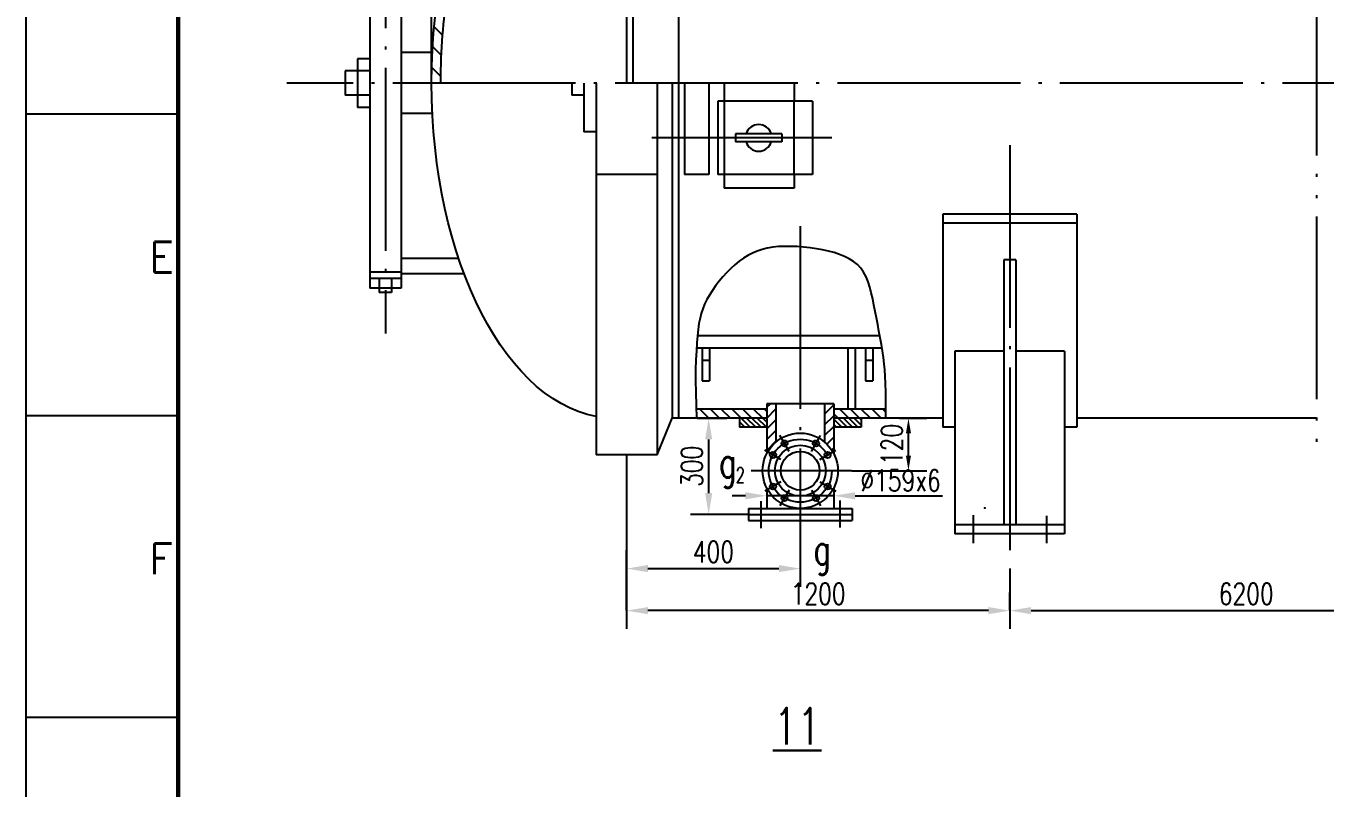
# Model space of a CAD drawing. Extents: x 3651 to 4491, y 6105 to 6699.
# Drawn here: x 3651.4 to 3864.6, y 6390.3 to 6515.4 of the extents above; entities that cross this region are included whole.
import ezdxf
from ezdxf.enums import TextEntityAlignment as Align

# ---------------------------------------------------------------- set-up
doc = ezdxf.new("R2010")
doc.units = 0
doc.header["$MEASUREMENT"] = 0
doc.header["$PDMODE"] = 66
doc.linetypes.add('DASHDOT-M', pattern=[36.5, 30, -3, 0.5, -3])
doc.linetypes.add('DIVIDE-M', pattern=[40, 30, -3, 0.5, -3, 0.5, -3])
doc.layers.get('0').update_dxf_attribs({"linetype": 'CONTINUOUS'})
doc.layers.get('DEFPOINTS').update_dxf_attribs({"linetype": 'CONTINUOUS'})
for name, color, linetype in [('CEN', 1, 'DASHDOT-M'), ('DIM', 5, 'CONTINUOUS'), ('DIV', 6, 'DIVIDE-M'), ('TK', 5, 'CONTINUOUS')]:
    doc.layers.add(name, color=color, linetype=linetype)
doc.styles.add('HZTXT', font='txt', dxfattribs={"width": 0.75, "bigfont": 'HZTXT'})
doc.dimstyles.get("Standard").update_dxf_attribs({"dimtxt": 3.5, "dimasz": 3.5, "dimexe": 3, "dimexo": 0.063, "dimgap": 1, "dimtad": 1, "dimdec": 3, "dimzin": 0, "dimtxsty": 'HZTXT', "dimblk1": 'DOT', "dimblk2": 'DOT', "dimcen": 0.09, "dimclrd": 5, "dimclre": 5, "dimclrt": 1, "dimazin": 3, "dimtfac": 0.857143, "dimtdec": 3, "dimtix": 1, "dimtmove": 0, "dimatfit": 3, "dimtolj": 1, "dimtzin": 0})

# ---------------------------------------------------------------- blocks, each defined once
blk = doc.blocks.new('*D80')
at = {"color": 5, "linetype": 'BYBLOCK'}
for p, q in [((3717.95, 6506.1), (3717.95, 6614.38)), ((3749.95, 6583.1), (3749.95, 6614.38)), ((3721.45, 6611.38), (3746.45, 6611.38))]:
    blk.add_line(p, q, dxfattribs=at)
for points in [[(3721.45, 6611.96), (3721.45, 6610.79), (3717.95, 6611.38)], [(3746.45, 6611.96), (3746.45, 6610.79), (3749.95, 6611.38)]]:
    blk.add_solid(points, dxfattribs=at)
at = {"layer": 'DEFPOINTS', "color": 0, "linetype": 'BYBLOCK'}
for p in [(3749.95, 6611.38), (3749.95, 6583.03), (3717.95, 6506.04)]:
    blk.add_point(p, dxfattribs=at)
at = {"color": 1, "linetype": 'BYBLOCK', "insert": (3733.95, 6614.13), "char_height": 3.5, "attachment_point": 5, "style": 'HZTXT'}
blk.add_mtext('\\A1;364', dxfattribs=at)
blk = doc.blocks.new('_DOT')
at = {"color": 0, "linetype": 'BYBLOCK'}
blk.add_line((-0.5, 0), (-1, 0), dxfattribs=at)
at = {"color": 0, "linetype": 'BYBLOCK', "const_width": 0.5}
blk.add_lwpolyline([(-0.25, 0, 1), (0.25, 0, 1)], format="xyb", close=True, dxfattribs=at)
blk = doc.blocks.new('*D31')
at = {"color": 5, "linetype": 'BYBLOCK'}
for p, q in [((3734.62, 6017.19), (3734.62, 6007.45)), ((3812.25, 6010.52), (3812.25, 6013.45)), ((3738.12, 6010.45), (3808.75, 6010.45))]:
    blk.add_line(p, q, dxfattribs=at)
for points in [[(3738.12, 6011.04), (3738.12, 6009.87), (3734.62, 6010.45)], [(3808.75, 6011.04), (3808.75, 6009.87), (3812.25, 6010.45)]]:
    blk.add_solid(points, dxfattribs=at)
at = {"layer": 'DEFPOINTS', "color": 0, "linetype": 'BYBLOCK'}
for p in [(3734.62, 6017.25), (3812.25, 6010.45), (3812.25, 6010.45)]:
    blk.add_point(p, dxfattribs=at)
at = {"color": 1, "linetype": 'BYBLOCK', "insert": (3773.43, 6013.2), "char_height": 3.5, "attachment_point": 5, "style": 'HZTXT'}
blk.add_mtext('\\A1;6200', dxfattribs=at)
blk = doc.blocks.new('*D32')
at = {"color": 5, "linetype": 'BYBLOCK'}
for p, q in [((3700.23, 6022.09), (3700.23, 6014.35)), ((3671.72, 6010.52), (3671.72, 6020.35)), ((3675.22, 6017.35), (3696.73, 6017.35))]:
    blk.add_line(p, q, dxfattribs=at)
for points in [[(3675.22, 6017.94), (3675.22, 6016.77), (3671.72, 6017.35)], [(3696.73, 6017.94), (3696.73, 6016.77), (3700.23, 6017.35)]]:
    blk.add_solid(points, dxfattribs=at)
at = {"layer": 'DEFPOINTS', "color": 0, "linetype": 'BYBLOCK'}
for p in [(3700.23, 6022.15), (3700.23, 6017.35), (3671.72, 6010.45)]:
    blk.add_point(p, dxfattribs=at)
at = {"color": 1, "linetype": 'BYBLOCK', "insert": (3685.97, 6020.1), "char_height": 3.5, "attachment_point": 5, "style": 'HZTXT'}
blk.add_mtext('\\A1;400', dxfattribs=at)
blk = doc.blocks.new('*D33')
at = {"color": 5, "linetype": 'BYBLOCK'}
for p, q in [((3671.72, 6035.97), (3671.72, 6007.45)), ((3734.62, 6010.52), (3734.62, 6013.45)), ((3731.12, 6010.45), (3675.22, 6010.45))]:
    blk.add_line(p, q, dxfattribs=at)
for points in [[(3675.22, 6011.04), (3675.22, 6009.87), (3671.72, 6010.45)], [(3731.12, 6011.04), (3731.12, 6009.87), (3734.62, 6010.45)]]:
    blk.add_solid(points, dxfattribs=at)
at = {"layer": 'DEFPOINTS', "color": 0, "linetype": 'BYBLOCK'}
for p in [(3671.72, 6036.03), (3671.72, 6010.45), (3734.62, 6010.45)]:
    blk.add_point(p, dxfattribs=at)
at = {"color": 1, "linetype": 'BYBLOCK', "insert": (3703.17, 6013.2), "char_height": 3.5, "attachment_point": 5, "style": 'HZTXT'}
blk.add_mtext('\\A1;1200', dxfattribs=at)
blk = doc.blocks.new('*D34')
at = {"color": 5, "linetype": 'BYBLOCK'}
for p, q in [((3716.52, 6042.03), (3720.98, 6042.03)), ((3717.98, 6035.91), (3717.98, 6039.53)), ((3708.7, 6033.41), (3720.98, 6033.41))]:
    blk.add_line(p, q, dxfattribs=at)
for points in [[(3717.57, 6039.53), (3718.4, 6039.53), (3717.98, 6042.03)], [(3717.57, 6035.91), (3718.4, 6035.91), (3717.98, 6033.41)]]:
    blk.add_solid(points, dxfattribs=at)
at = {"layer": 'DEFPOINTS', "color": 0, "linetype": 'BYBLOCK'}
for p in [(3716.46, 6042.03), (3717.98, 6042.03), (3708.64, 6033.41)]:
    blk.add_point(p, dxfattribs=at)
at = {"color": 1, "linetype": 'BYBLOCK', "insert": (3715.23, 6037.72), "char_height": 3.5, "attachment_point": 5, "rotation": 90, "style": 'HZTXT'}
blk.add_mtext('\\A1;120', dxfattribs=at)
blk = doc.blocks.new('*D64')
at = {"color": 5, "linetype": 'BYBLOCK'}
for p, q in [((3761.51, 6451.04), (3766.42, 6451.04)), ((3763.42, 6447.54), (3763.42, 6438.74)), ((3769.89, 6435.24), (3760.42, 6435.24))]:
    blk.add_line(p, q, dxfattribs=at)
for points in [[(3762.84, 6447.54), (3764.01, 6447.54), (3763.42, 6451.04)], [(3762.84, 6438.74), (3764.01, 6438.74), (3763.42, 6435.24)]]:
    blk.add_solid(points, dxfattribs=at)
at = {"layer": 'DEFPOINTS', "color": 0, "linetype": 'BYBLOCK'}
for p in [(3761.44, 6451.04), (3763.42, 6435.24), (3769.96, 6435.24)]:
    blk.add_point(p, dxfattribs=at)
at = {"color": 1, "linetype": 'BYBLOCK', "insert": (3760.67, 6443.14), "char_height": 3.5, "attachment_point": 5, "rotation": 90, "style": 'HZTXT'}
blk.add_mtext('\\A1;300', dxfattribs=at)

msp = doc.modelspace()

# ---------------------------------------------------------------- hatches: boundary and pattern name
at = {"layer": 'DIM'}
h = msp.add_hatch(dxfattribs=at)
h.set_pattern_fill('ANSI31', color=256, scale=20, angle=90, style=0)
h.set_pattern_definition([(135, (-358.0792, -4.2889), (-1.76776695, -1.76776695), [])])
edge = h.paths.add_edge_path()
edge.add_spline(control_points=[(3719.4528, 6506.0366), (3719.4528, 6506.1391), (3719.453, 6506.2415), (3719.4688, 6511.3461), (3719.8647, 6516.3437), (3721.3847, 6525.9386), (3722.5086, 6530.5348), (3725.3884, 6538.963), (3727.1442, 6542.7939), (3730.7645, 6548.7842), (3732.5496, 6551.1212), (3736.3181, 6554.9667), (3738.3001, 6556.4745), (3742.338, 6558.616), (3744.3918, 6559.2518), (3746.9485, 6559.5112), (3747.4507, 6559.5366), (3747.9528, 6559.5366)], knot_values=[4.71238897, 4.71238897, 4.71238897, 4.71238897, 4.71806068, 4.71806068, 4.99503228, 4.99503228, 5.27200388, 5.27200388, 5.54897548, 5.54897548, 5.77528358, 5.77528358, 6.00159168, 6.00159168, 6.22789978, 6.22789978, 6.28318531, 6.28318531, 6.28318531, 6.28318531], degree=3, periodic=0)
edge.add_line((3747.9528, 6559.5366), (3749.9528, 6559.5366))
edge.add_line((3749.9528, 6559.5366), (3749.9528, 6563.1461))
edge.add_line((3749.9528, 6563.1461), (3747.9528, 6563.1461))
edge.add_line((3747.9528, 6563.1461), (3747.9528, 6561.0366))
edge.add_ellipse((3747.9528, 6506.0366), major_axis=(0, 55), ratio=0.54545455, start_angle=0, end_angle=90)
edge.add_line((3717.9528, 6506.0366), (3719.4528, 6506.0366))
h = msp.add_hatch(dxfattribs=at)
h.set_pattern_fill('ANSI31', color=256, scale=10, angle=90, style=0)
h.set_pattern_definition([(135, (-352.4702, -4.2889), (-0.88388348, -0.88388348), [])])
h.paths.add_polyline_path([(3772.9578, 6452.5366), (3761.3755, 6452.5366), (3761.4432, 6451.0366), (3772.9578, 6451.0366)])
h.paths.add_polyline_path([(3792.5224, 6452.5366), (3783.9578, 6452.5366), (3783.9578, 6451.0366), (3792.529, 6451.0366), (3792.5284, 6451.4177)])
h = msp.add_hatch(dxfattribs=at)
h.set_pattern_fill('ANSI31', color=256, scale=10, style=0)
h.set_pattern_definition([(45, (-352.4702, -4.2889), (-0.88388348, 0.88388348), [])])
h.paths.add_polyline_path([(3774.4578, 6453.4141), (3772.9578, 6453.4141), (3772.9578, 6445.5895), (3773.1078, 6445.5029, -0.08593468), (3774.4578, 6447.1218)])
h.paths.add_polyline_path([(3782.4578, 6447.1218, -0.08593468), (3783.8077, 6445.5029), (3783.9578, 6445.5895), (3783.9578, 6453.4141), (3782.4578, 6453.4141)])
h = msp.add_hatch(dxfattribs=at)
h.set_pattern_fill('ANSI31', color=256, scale=5, angle=90, style=0)
h.set_pattern_definition([(135, (-352.4702, -4.28885), (-0.44194174, -0.44194174), [])])
h.paths.add_polyline_path([(3788.4578, 6451.0366), (3783.9578, 6451.0366), (3783.9578, 6449.5366), (3788.4578, 6449.5366)])
h.paths.add_polyline_path([(3772.9578, 6451.0366), (3768.4578, 6451.0366), (3768.4578, 6449.5366), (3772.9578, 6449.5366)])

# ---------------------------------------------------------------- linework, layer by layer
for p, q in [((3749.9528, 6564.1461), (3749.9528, 6506.0366)), ((3750.9528, 6561.0366), (3750.9528, 6506.0366)), ((3758.4528, 6561.0876), (3758.4528, 6451.0366)), ((3707.7796, 6539.0366), (3707.7796, 6472.3512)), ((3712.9528, 6539.0366), (3712.9528, 6472.3512)), ((3705.7796, 6510.0366), (3705.7796, 6502.0366)), ((3707.7796, 6510.0366), (3705.7796, 6510.0366)), ((3718.0771, 6511.0366), (3712.9528, 6511.0366)), ((3707.7796, 6508.0366), (3703.7796, 6508.0366)), ((3703.7796, 6508.0366), (3703.7796, 6504.0366)), ((3740.9528, 6506.0366), (3740.9528, 6504.0366)), ((3742.9528, 6506.0366), (3742.9528, 6498.0366)), ((3744.9528, 6506.0366), (3744.9528, 6445.0366)), ((3754.9528, 6506.0366), (3754.9528, 6445.0366)), ((3757.4528, 6506.0366), (3757.4528, 6451.0366)), ((3759.4528, 6506.0366), (3759.4528, 6491.0366)), ((3763.4528, 6506.0366), (3763.4528, 6491.0366)), ((3765.9528, 6506.0366), (3765.9528, 6503.0366)), ((3777.4528, 6506.0366), (3777.4528, 6503.0366)), ((3707.7796, 6504.0366), (3703.7796, 6504.0366)), ((3742.9528, 6504.0366), (3740.9528, 6504.0366)), ((3707.7796, 6502.0366), (3705.7796, 6502.0366)), ((3764.9528, 6503.0366), (3764.9528, 6491.0366)), ((3780.4528, 6503.0366), (3764.9528, 6503.0366)), ((3780.4528, 6503.0366), (3780.4528, 6491.0366)), ((3718.0771, 6501.0366), (3712.9528, 6501.0366)), ((3744.9528, 6498.0366), (3742.9528, 6498.0366)), ((3775.4538, 6497.6866), (3767.8266, 6497.6866)), ((3767.8266, 6497.6866), (3767.8266, 6496.3866)), ((3775.4538, 6497.6866), (3775.4538, 6496.3866)), ((3775.4538, 6496.3866), (3767.8266, 6496.3866)), ((3754.9528, 6491.0366), (3744.9528, 6491.0366)), ((3763.4528, 6491.0366), (3759.4528, 6491.0366)), ((3780.4528, 6491.0366), (3764.9528, 6491.0366)), ((3765.9528, 6491.0366), (3765.9528, 6488.7747)), ((3777.4528, 6491.0366), (3777.4528, 6488.7747)), ((3777.4528, 6488.7747), (3765.9528, 6488.7747)), ((3801.8488, 6484.5366), (3801.8488, 6449.5366)), ((3823.8488, 6484.5366), (3801.8488, 6484.5366)), ((3823.8488, 6484.5366), (3823.8488, 6449.5366)), ((3823.8488, 6483.0366), (3801.8488, 6483.0366)), ((3722.3895, 6477.2518), (3712.9528, 6477.2518)), ((3811.8488, 6477.0366), (3811.8488, 6433.5366)), ((3813.8488, 6477.0366), (3811.8488, 6477.0366)), ((3813.8488, 6477.0366), (3813.8488, 6433.5366)), ((3712.9528, 6474.9745), (3707.7796, 6474.9745)), ((3712.9528, 6473.9745), (3707.7796, 6473.9745)), ((3709.3662, 6473.9745), (3709.3662, 6471.6512)), ((3711.3662, 6473.9745), (3711.3662, 6471.6512)), ((3723.2789, 6474.7518), (3712.9528, 6474.7518)), ((3712.9528, 6472.3512), (3707.7796, 6472.3512)), ((3711.3662, 6471.6512), (3709.3662, 6471.6512)), ((3791.5169, 6464.5366), (3761.577, 6464.5366)), ((3791.8623, 6462.5366), (3761.4276, 6462.5366)), ((3762.3376, 6462.5366), (3762.3376, 6457.1682)), ((3763.5376, 6462.5366), (3763.5376, 6457.1682)), ((3786.2853, 6462.5366), (3786.2853, 6452.5366)), ((3787.4853, 6462.5366), (3787.4853, 6452.5366)), ((3789.1737, 6462.5366), (3789.1737, 6457.1682)), ((3790.3737, 6462.5366), (3790.3737, 6457.1682)), ((3803.8488, 6462.0366), (3803.8488, 6432.0366)), ((3811.8488, 6462.0366), (3803.8488, 6462.0366)), ((3821.8488, 6462.0366), (3813.8488, 6462.0366)), ((3821.8488, 6462.0366), (3821.8488, 6432.0366)), ((3763.5376, 6460.5136), (3762.3376, 6460.5136)), ((3790.3737, 6460.5136), (3789.1737, 6460.5136)), ((3762.3376, 6457.1682), (3763.5376, 6457.1682)), ((3789.1737, 6457.1682), (3790.3737, 6457.1682)), ((3772.9578, 6452.5366), (3761.3755, 6452.5366)), ((3772.9578, 6453.4141), (3772.9578, 6445.227)), ((3783.9578, 6453.4141), (3772.9578, 6453.4141)), ((3774.4578, 6453.4141), (3774.4578, 6447.1218)), ((3782.4578, 6453.4141), (3782.4578, 6447.1218)), ((3783.9578, 6453.4141), (3783.9578, 6445.227)), ((3792.5224, 6452.5366), (3783.9578, 6452.5366)), ((3754.9528, 6445.0366), (3757.4528, 6451.0366)), ((3772.9578, 6451.0366), (3757.4528, 6451.0366)), ((3768.4578, 6451.0366), (3768.4578, 6449.5366)), ((3801.8488, 6451.0366), (3783.9578, 6451.0366)), ((3788.4578, 6451.0366), (3788.4578, 6449.5366)), ((3863.1804, 6451.0366), (3823.8488, 6451.0366)), ((3772.9578, 6449.5366), (3768.4578, 6449.5366)), ((3788.4578, 6449.5366), (3783.9578, 6449.5366)), ((3803.8488, 6449.5366), (3801.8488, 6449.5366)), ((3823.8488, 6449.5366), (3821.8488, 6449.5366)), ((3754.9528, 6445.0366), (3744.9528, 6445.0366)), ((3772.9578, 6439.6012), (3772.9578, 6436.2365)), ((3783.9578, 6439.6012), (3783.9578, 6436.2365)), ((3769.9578, 6436.2365), (3769.9578, 6434.2365)), ((3769.9578, 6436.2365), (3786.9578, 6436.2365)), ((3769.9578, 6435.2365), (3786.9578, 6435.2365)), ((3786.9578, 6436.2365), (3786.9578, 6434.2365)), ((3769.9578, 6434.2365), (3786.9578, 6434.2365)), ((3821.8488, 6433.5366), (3803.8488, 6433.5366)), ((3821.8488, 6432.0366), (3803.8488, 6432.0366))]:
    msp.add_line(p, q)
for centre, radius in [((3778.4578, 6442.4141), 6.1776), ((3778.4578, 6442.4141), 4.1776), ((3775.869, 6446.898), 0.5), ((3781.0466, 6446.898), 0.5), ((3773.9739, 6445.0029), 0.5), ((3778.4578, 6442.4141), 3.1776), ((3782.9417, 6445.0029), 0.5), ((3773.9739, 6439.8253), 0.5), ((3782.9417, 6439.8253), 0.5), ((3775.869, 6437.9302), 0.5), ((3781.0466, 6437.9302), 0.5)]:
    msp.add_circle(centre, radius)
for start, end in [(17.3137, 162.6863), (197.3137, 342.6863)]:
    msp.add_arc((3771.6402, 6497.0366), 2.1841, start, end)
at = {"extrusion": (0, 0, -1)}
msp.add_ellipse((3747.9528, 6506.0366), major_axis=(0, 55), ratio=0.54545455, start_param=3.24176007, end_param=6.28318531, dxfattribs=at)
msp.add_open_spline([(3719.4528, 6506.0366), (3719.4528, 6506.1391), (3719.453, 6506.2415), (3719.4688, 6511.3461), (3719.8647, 6516.3437), (3721.3847, 6525.9386), (3722.5086, 6530.5348), (3725.3884, 6538.963), (3727.1442, 6542.7939), (3730.7645, 6548.7842), (3732.5496, 6551.1212), (3736.3181, 6554.9667), (3738.3001, 6556.4745), (3742.338, 6558.616), (3744.3918, 6559.2518), (3746.9485, 6559.5112), (3747.4507, 6559.5366), (3747.9528, 6559.5366)], degree=3, knots=[4.71238897, 4.71238897, 4.71238897, 4.71238897, 4.71806068, 4.71806068, 4.99503228, 4.99503228, 5.27200388, 5.27200388, 5.54897548, 5.54897548, 5.77528358, 5.77528358, 6.00159168, 6.00159168, 6.22789978, 6.22789978, 6.28318531, 6.28318531, 6.28318531, 6.28318531])
at = {"layer": 'CEN'}
for p, q in [((3710.3662, 6545.0249), (3710.3662, 6464.9508)), ((4106.5826, 6506.0366), (3694.197, 6506.0366)), ((3783.6182, 6497.0366), (3754.0838, 6497.0366)), ((3812.8488, 6495.8534), (3812.8488, 6426.2556)), ((3778.4578, 6482.5469), (3778.4578, 6431.1522)), ((3776.627, 6445.5851), (3775.1198, 6448.1957)), ((3780.2886, 6445.5851), (3781.7958, 6448.1957)), ((3775.2675, 6444.256), (3772.6464, 6445.7693)), ((3781.6481, 6444.256), (3784.2691, 6445.7693)), ((3786.8717, 6442.4141), (3770.3788, 6442.4141)), ((3775.2675, 6440.5722), (3772.6464, 6439.0589)), ((3781.6481, 6440.5722), (3784.2691, 6439.0589)), ((3771.9578, 6437.4302), (3771.9578, 6432.9873)), ((3776.627, 6439.2431), (3775.1198, 6436.6325)), ((3780.2886, 6439.2431), (3781.7958, 6436.6325)), ((3784.9578, 6437.5268), (3784.9578, 6433.0839)), ((3806.8488, 6435.1363), (3806.8488, 6430.5301)), ((3818.8488, 6435.0101), (3818.8488, 6430.5301))]:
    msp.add_line(p, q, dxfattribs=at)
msp.add_circle((3778.4578, 6442.4141), 5.1776, dxfattribs=at)
at = {"layer": 'DIM'}
for p, q in [((3765.9528, 6503.0366), (3765.9528, 6491.0366)), ((3777.4528, 6491.0366), (3777.4528, 6503.0366))]:
    msp.add_line(p, q, dxfattribs=at)
at = {"layer": 'DIM', "color": 5, "linetype": 'BYBLOCK'}
for p, q in [((3769.4578, 6438.3032), (3767.2596, 6438.3032)), ((3783.9578, 6438.3032), (3772.9578, 6438.3032)), ((3787.4578, 6438.3032), (3801.7787, 6438.3032))]:
    msp.add_line(p, q, dxfattribs=at)
at = {"layer": 'DIM'}
msp.add_lwpolyline([(3792.529, 6451.0366), (3792.5284, 6451.4177), (3792.5169, 6453.5458), (3792.4945, 6455.2801), (3792.4576, 6456.7058), (3792.4025, 6457.9082), (3792.3256, 6458.9724), (3792.2233, 6459.9838), (3792.0933, 6461.0122), (3791.9388, 6462.0663), (3791.7643, 6463.1394), (3791.5743, 6464.2248), (3791.3734, 6465.3158), (3791.1661, 6466.4058), (3790.9569, 6467.4879), (3790.7504, 6468.5556), (3790.5485, 6469.602), (3790.3423, 6470.6192), (3790.1205, 6471.5993), (3789.8717, 6472.5342), (3789.5845, 6473.416), (3789.2475, 6474.2367), (3788.8494, 6474.9883), (3788.3786, 6475.6627), (3787.8267, 6476.2546), (3787.1968, 6476.769), (3786.4947, 6477.2135), (3785.7263, 6477.5956), (3784.8977, 6477.923), (3784.0146, 6478.2031), (3783.0831, 6478.4438), (3782.109, 6478.6524), (3781.0991, 6478.8347), (3780.0638, 6478.9885), (3779.0143, 6479.1098), (3777.9617, 6479.1945), (3776.9172, 6479.2386), (3775.8921, 6479.2379), (3774.8975, 6479.1884), (3773.9446, 6479.0861), (3773.0419, 6478.9275), (3772.1865, 6478.712), (3771.3728, 6478.4396), (3770.5953, 6478.1103), (3769.8483, 6477.724), (3769.1262, 6477.2808), (3768.4235, 6476.7807), (3767.7345, 6476.2237), (3767.0558, 6475.6112), (3766.3923, 6474.951), (3765.751, 6474.2522), (3765.1391, 6473.5238), (3764.5636, 6472.7751), (3764.0316, 6472.0152), (3763.5501, 6471.2532), (3763.1263, 6470.4982), (3762.7648, 6469.7547), (3762.4613, 6469.0081), (3762.209, 6468.2389), (3762.0012, 6467.4279), (3761.8313, 6466.5557), (3761.6925, 6465.6029), (3761.5781, 6464.5501), (3761.4814, 6463.3781), (3761.3977, 6462.0692), (3761.3309, 6460.6131), (3761.2867, 6459.0011), (3761.2709, 6457.2245), (3761.2895, 6455.2747), (3761.3482, 6453.1432), (3761.4432, 6451.0366)], dxfattribs=at)
msp.add_lwpolyline([(3808.8522, 6436.4656, 0, 0.3, 0), (3808.8148, 6436.41, 0.3, 0.37, 0), (3808.7774, 6436.3544, 0.37, 0.4, 0), (3808.74, 6436.2989, 0.4, 0.37, 0), (3808.7026, 6436.2433, 0.37, 0.3, 0), (3808.6652, 6436.1877, 0.3, 0, 0), (3808.6278, 6436.1321, 0, 0, 0), (3781.9505, 6396.4851, 0, 0, 0)], format="xyseb", dxfattribs=at)
at = {"layer": 'DIM', "const_width": 0.4}
msp.add_lwpolyline([(3773.9505, 6396.4851), (3781.9505, 6396.4851)], dxfattribs=at)
at = {"layer": 'DIM', "color": 5, "linetype": 'BYBLOCK'}
for points in [[(3769.4578, 6438.8865), (3769.4578, 6437.7199), (3772.9578, 6438.3032)], [(3787.4578, 6438.8865), (3787.4578, 6437.7199), (3783.9578, 6438.3032)]]:
    msp.add_solid(points, dxfattribs=at)
at = {"layer": 'DIV'}
msp.add_line((3863.1804, 6564.1333), (3863.1804, 6446.9208), dxfattribs=at)
at = {"layer": 'TK'}
for p, q in [((3676.368, 6500.9431), (3651.368, 6500.9431)), ((3676.368, 6451.4431), (3651.368, 6451.4431)), ((3676.368, 6401.9431), (3651.368, 6401.9431))]:
    msp.add_line(p, q, dxfattribs=at)
at = {"layer": 'TK', "color": 5}
msp.add_lwpolyline([(4491.368, 6698.9431), (3651.368, 6698.9431), (3651.368, 6104.9431), (4491.368, 6104.9431)], close=True, dxfattribs=at)
at = {"layer": 'TK', "color": 7, "const_width": 0.7}
msp.add_lwpolyline([(4481.368, 6114.9431), (4481.368, 6688.9431), (3676.368, 6688.9431), (3676.368, 6114.9431)], close=True, dxfattribs=at)

# ---------------------------------------------------------------- texts
at = {"layer": 'DIM', "style": 'HZTXT', "width": 0.7}
for s, height, p in [('g', 5, (3765.1391, 6441.2926)), ('2', 2.5, (3767.8727, 6440.4372)), ('g', 5, (3780.6476, 6427.0218))]:
    msp.add_text(s, height=height, dxfattribs=at).set_placement(p)
at = {"layer": 'DIM', "style": 'HZTXT', "width": 0.75}
msp.add_text('11', height=6, dxfattribs=at).set_placement((3777.9505, 6397.4851), align=Align.CENTER)
at = {"layer": 'DIM', "color": 1, "linetype": 'BYBLOCK', "insert": (3794.9218, 6440.8153), "char_height": 3.5, "attachment_point": 5, "style": 'HZTXT'}
msp.add_mtext('∅159x6', dxfattribs=at)
at = {"layer": 'TK', "style": 'HZTXT'}
for s, p in [('E', (3671.5987, 6474.9535)), ('F', (3671.5987, 6425.4535))]:
    msp.add_text(s, height=5, dxfattribs=at).set_placement(p)

# ---------------------------------------------------------------- dimensions: what is measured, and where the dimension line sits
at = {"layer": 'DIM'}
dim = msp.add_linear_dim(base=(3749.9528, 6611.3752), p1=(3717.9528, 6506.0366), p2=(3749.9528, 6583.0346), text='364', dimstyle='STANDARD', dxfattribs=at)
dim.commit()
dim.dimension.update_dxf_attribs({"geometry": '*D80', "text_midpoint": (3733.9528, 6614.1252)})
dim = msp.add_linear_dim(base=(3763.4242, 6435.2365), p1=(3761.4432, 6451.0366), p2=(3769.9578, 6435.2365), angle=90, text='300', dimstyle='STANDARD', dxfattribs=at)
dim.commit()
dim.dimension.update_dxf_attribs({"geometry": '*D64', "text_midpoint": (3760.6742, 6443.1366)})
dim = msp.add_linear_dim(base=(3796.2153, 6451.0366), p1=(3786.8717, 6442.4141), p2=(3794.6927, 6451.0366), angle=90, text='120', dimstyle='STANDARD', override={"dimasz": 2.5}, dxfattribs=at)
dim.commit()
dim.dimension.update_dxf_attribs({"geometry": '*D34', "text_midpoint": (3793.4653, 6446.7254), "insert": (78.2327, 409.0027)})
for base, p1, p2, text, picture, middle in [((3749.9528, 6419.4556), (3812.8488, 6419.4556), (3749.9528, 6445.0366), '1200', '*D33', (3781.4008, 6422.2056)), ((3778.4578, 6426.357), (3749.9528, 6419.4556), (3778.4578, 6431.1522), '400', '*D32', (3764.2053, 6429.107)), ((3890.4803, 6419.4556), (3812.8488, 6426.2556), (3890.4803, 6419.4556), '6200', '*D31', (3851.6646, 6422.2056))]:
    dim = msp.add_linear_dim(base=base, p1=p1, p2=p2, text=text, dimstyle='STANDARD', dxfattribs=at)
    dim.commit()
    dim.dimension.update_dxf_attribs({"geometry": picture, "text_midpoint": middle, "insert": (78.2327, 409.0027)})

doc.saveas('drawing.dxf')
